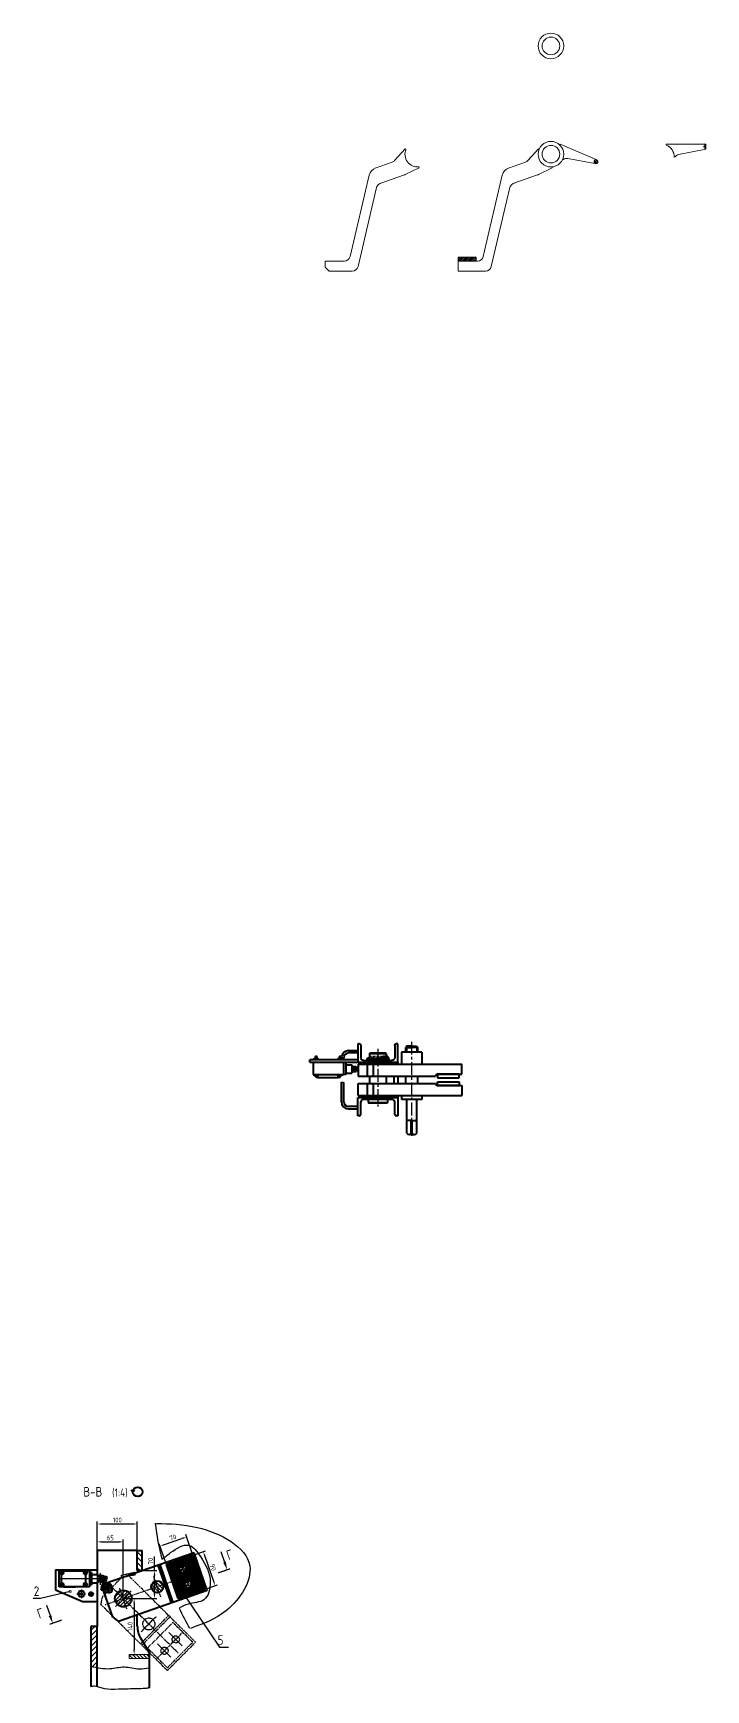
# Model space of a CAD drawing. Header units: millimetres. Extents: x 467 to 39028, y -12467 to 24298.
# Drawn here: x 29658 to 31341, y -8485 to -4344 of the extents above; entities that cross this region are included whole.
import ezdxf
from ezdxf.enums import TextEntityAlignment as Align

# ---------------------------------------------------------------- set-up
doc = ezdxf.new("R2010")
doc.units = ezdxf.units.MM
for name, pattern in [('AM_ISO08W050', [18, 12, -1.5, 3, -1.5]), ('AM_ISO08W050x2', [9, 6, -0.75, 1.5, -0.75]), ('CENTER', [50.8, 31.75, -6.35, 6.35, -6.35]), ('CENTER2', [1.125, 0.75, -0.125, 0.125, -0.125]), ('HIDDEN', [9.525, 6.35, -3.175]), ('PHANTOM', [2.5, 1.25, -0.25, 0.25, -0.25, 0.25, -0.25])]:
    doc.linetypes.add(name, pattern=pattern)
for name, color, linetype, lineweight in [('AM_7', 4, 'AM_ISO08W050', 25), ('Con', 6, 'Continuous', 18), ('Cont', 6, 'Continuous', 40)]:
    doc.layers.add(name, color=color, linetype=linetype, lineweight=lineweight)
for name, color, linetype in [('atr_sbr', 7, 'Continuous'), ('Bord', 1, 'Continuous'), ('Cen', 5, 'CENTER'), ('CEN2', 5, 'CENTER2'), ('Dim', 7, 'Continuous'), ('Hatch', 250, 'Continuous'), ('Hide', 250, 'HIDDEN'), ('PHAN', 5, 'PHANTOM'), ('Text', 3, 'Continuous'), ('Textb', 6, 'Continuous')]:
    doc.layers.add(name, color=color, linetype=linetype)
doc.styles.add('GOST2_304', font='cs_gost2304.shx', dxfattribs={"oblique": 15})
doc.styles.get("Standard").update_dxf_attribs({"font": 'ISOCP.SHX', "oblique": 15, "bigfont": 'bigfont.shx'})
doc.styles.add('Style1', font='romans.shx', dxfattribs={"width": 0.8})
doc.dimstyles.new('LIN_4', dxfattribs={"dimscale": 4, "dimtxt": 3, "dimasz": 3, "dimexe": 1.5, "dimexo": 0, "dimgap": 1, "dimtad": 1, "dimdec": 0, "dimzin": 13, "dimdsep": 46, "dimtxsty": 'Style1', "dimcen": 0, "dimclrt": 3, "dimadec": 0, "dimazin": 0, "dimtfac": 1, "dimtdec": 0, "dimtmove": 0, "dimatfit": 3, "dimfxl": 1, "dimtolj": 1, "dimtzin": 13, "dimarcsym": 0})
doc.dimstyles.new('Poz_15', dxfattribs={"dimscale": 15, "dimtxt": 6, "dimasz": 3, "dimexe": 1.25, "dimexo": 0, "dimgap": 1.5, "dimtad": 2, "dimtih": 1, "dimtoh": 1, "dimdec": 0, "dimtxsty": 'Style1', "dimblk": 'DOTSMALL', "dimcen": 2.5, "dimclrt": 6, "dimadec": 0, "dimazin": 0, "dimtfac": 1, "dimtdec": 0, "dimtmove": 0, "dimatfit": 3, "dimldrblk": 'DOTSMALL', "dimfxl": 1, "dimarcsym": 0})

# ---------------------------------------------------------------- blocks, each defined once
blk = doc.blocks.new('еншае')
at = {"layer": 'CEN2', "linetype": 'Continuous'}
for p, q in [((34921.6, 94.8), (34921.6, 65.4)), ((34815.2, 79), (34938.5, 79))]:
    blk.add_line(p, q, dxfattribs=at)
at = {"layer": 'Cont'}
for p, q in [((34817.7, 99.2), (34817.7, 58.7)), ((34829.2, 99.2), (34817.7, 99.2)), ((34827.9, 94.7), (34820.4, 94.5)), ((34820.4, 93.3), (34827.9, 93.5)), ((34824.2, 89.2), (34824.2, 68.8)), ((34829, 98.8), (34879.4, 98.8)), ((34829, 94), (34829, 98.8)), ((34829.2, 99.2), (34859.2, 99.2)), ((34893.7, 99.2), (34859.2, 99.2)), ((34879.4, 98.8), (34879.4, 94)), ((34887.9, 94.6), (34880.4, 94.6)), ((34880.4, 93.4), (34887.9, 93.4)), ((34884.2, 68.8), (34884.2, 89.2)), ((34893.7, 79), (34893.7, 99.2)), ((34898.7, 94.2), (34893.7, 94.2)), ((34898.7, 63.7), (34898.7, 94.2)), ((34898.7, 89.5), (34913.7, 89.5)), ((34913.7, 68.5), (34913.7, 89.5)), ((34913.7, 85.2), (34915.7, 85.2)), ((34924.8, 84.8), (34915.2, 84.8)), ((34924.8, 73.2), (34924.8, 84.8)), ((34817.7, 58.7), (34893.7, 58.7)), ((34827.9, 64.6), (34820.4, 64.6)), ((34820.4, 63.4), (34827.9, 63.4)), ((34829, 64), (34829, 59.2)), ((34829, 59.2), (34879.4, 59.2)), ((34879.4, 59.2), (34879.4, 64)), ((34887.9, 64.7), (34880.4, 64.5)), ((34880.4, 63.3), (34888, 63.5)), ((34893.7, 58.7), (34893.7, 79)), ((34898.7, 63.7), (34893.7, 63.7)), ((34898.7, 68.5), (34913.7, 68.5)), ((34913.7, 72.7), (34915.7, 72.7)), ((34915.2, 73.2), (34924.8, 73.2))]:
    blk.add_line(p, q, dxfattribs=at)
for centre, radius in [((34824.2, 94), 4.25), ((34884.2, 94), 4.25), ((34824.2, 64), 4.25), ((34884.2, 64), 4.25), ((34921.5, 78.9), 1.96)]:
    blk.add_circle(centre, radius, dxfattribs=at)
for centre, radius, start, end in [((34824.2, 94), 3.81, 171.9988, 190.1177), ((34824.2, 94), 4.79, 270, 0), ((34824.2, 94), 3.81, 351.9988, 10.1177), ((34884.2, 94), 4.79, 180, 270), ((34884.2, 94), 3.81, 171.4607, 189.5796), ((34884.2, 94), 3.81, 351.4607, 9.5796), ((34921.6, 79), 8.6, 222.5121, 137.4879), ((34824.2, 64), 3.81, 170.8375, 188.9564), ((34824.2, 64), 4.79, 0, 90), ((34824.2, 64), 3.81, 350.8375, 8.9564), ((34884.2, 64), 4.79, 90, 180), ((34884.2, 64), 3.81, 173.0689, 191.1878), ((34884.2, 64), 3.81, 353.0689, 11.1878)]:
    blk.add_arc(centre, radius, start, end, dxfattribs=at)
at = {"layer": 'PHAN'}
for p, q in [((34928.8, 84.8), (34919.2, 84.8)), ((34928.8, 73.2), (34928.8, 84.8)), ((34919.2, 73.2), (34928.8, 73.2))]:
    blk.add_line(p, q, dxfattribs=at)
blk.add_circle((34925.5, 78.9), 1.96, dxfattribs=at)
blk.add_arc((34925.6, 79), 8.6, 222.5121, 137.4879, dxfattribs=at)
blk = doc.blocks.new('*D244')
at = {"layer": 'Defpoints', "color": 0, "transparency": 16777216}
for p in [(29883.9, -8115.5), (29818.9, -8137.2), (29883.9, -8257.2)]:
    blk.add_point(p, dxfattribs=at)
at = {"layer": 'Dim', "color": 0, "lineweight": -2, "transparency": 16777216}
for p, q in [((29818.9, -8137.2), (29818.9, -8109.5)), ((29830.9, -8115.5), (29871.9, -8115.5)), ((29883.9, -8257.2), (29883.9, -8109.5))]:
    blk.add_line(p, q, dxfattribs=at)
at = {"layer": 'Dim', "color": 0, "transparency": 16777216}
for points in [[(29830.9, -8113.5), (29830.9, -8117.5), (29818.9, -8115.5)], [(29871.9, -8113.5), (29871.9, -8117.5), (29883.9, -8115.5)]]:
    blk.add_solid(points, dxfattribs=at)
at = {"layer": 'Dim', "color": 3, "transparency": 16777216, "insert": (29851.4, -8105.5), "char_height": 12, "attachment_point": 5, "style": 'Style1'}
blk.add_mtext('65', dxfattribs=at)
blk = doc.blocks.new('*D243')
at = {"layer": 'Defpoints', "color": 0, "transparency": 16777216}
for p in [(29930.9, -8187.2), (29962, -8187.2), (29883.9, -8257.2)]:
    blk.add_point(p, dxfattribs=at)
at = {"layer": 'Dim', "color": 0, "lineweight": -2, "transparency": 16777216}
for p, q in [((29962, -8187.2), (29962, -8151.7)), ((29930.9, -8187.2), (29968, -8187.2)), ((29962, -8245.2), (29962, -8199.2)), ((29883.9, -8257.2), (29968, -8257.2))]:
    blk.add_line(p, q, dxfattribs=at)
at = {"layer": 'Dim', "color": 0, "transparency": 16777216}
for points in [[(29960, -8199.2), (29964, -8199.2), (29962, -8187.2)], [(29960, -8245.2), (29964, -8245.2), (29962, -8257.2)]]:
    blk.add_solid(points, dxfattribs=at)
at = {"layer": 'Dim', "color": 3, "transparency": 16777216, "insert": (29952, -8163.4), "char_height": 12, "attachment_point": 5, "rotation": 90, "style": 'Style1'}
blk.add_mtext('70', dxfattribs=at)
blk = doc.blocks.new('*D245')
at = {"layer": 'Defpoints', "color": 0, "transparency": 16777216}
for p in [(29883.9, -8257.2), (29898.9, -8397.2), (29911, -8397.2)]:
    blk.add_point(p, dxfattribs=at)
at = {"layer": 'Dim', "color": 0, "lineweight": -2, "transparency": 16777216}
for p, q in [((29883.9, -8257.2), (29917, -8257.2)), ((29911, -8269.2), (29911, -8385.2)), ((29898.9, -8397.2), (29917, -8397.2))]:
    blk.add_line(p, q, dxfattribs=at)
at = {"layer": 'Dim', "color": 0, "transparency": 16777216}
for points in [[(29909, -8269.2), (29913, -8269.2), (29911, -8257.2)], [(29909, -8385.2), (29913, -8385.2), (29911, -8397.2)]]:
    blk.add_solid(points, dxfattribs=at)
at = {"layer": 'Dim', "color": 3, "transparency": 16777216, "insert": (29901, -8327.2), "char_height": 12, "attachment_point": 5, "rotation": 90, "style": 'Style1'}
blk.add_mtext('140', dxfattribs=at)
blk = doc.blocks.new('*D246')
at = {"layer": 'Defpoints', "color": 0, "transparency": 16777216}
for p in [(29918.9, -8070.7), (29818.9, -8137.2), (29918.9, -8137.2)]:
    blk.add_point(p, dxfattribs=at)
at = {"layer": 'Dim', "color": 0, "lineweight": -2, "transparency": 16777216}
for p, q in [((29818.9, -8137.2), (29818.9, -8064.7)), ((29830.9, -8070.7), (29906.9, -8070.7)), ((29918.9, -8137.2), (29918.9, -8064.7))]:
    blk.add_line(p, q, dxfattribs=at)
at = {"layer": 'Dim', "color": 0, "transparency": 16777216}
for points in [[(29830.9, -8068.7), (29830.9, -8072.7), (29818.9, -8070.7)], [(29906.9, -8068.7), (29906.9, -8072.7), (29918.9, -8070.7)]]:
    blk.add_solid(points, dxfattribs=at)
at = {"layer": 'Dim', "color": 3, "transparency": 16777216, "insert": (29868.9, -8060.7), "char_height": 12, "attachment_point": 5, "style": 'Style1'}
blk.add_mtext('100', dxfattribs=at)
blk = doc.blocks.new('razrez07')
at = {"layer": 'Text'}
blk.add_lwpolyline([(0, 12), (0, 5)], dxfattribs=at)
at = {"layer": 'Text', "const_width": 0.8}
blk.add_lwpolyline([(-2, 0), (6, 0)], dxfattribs=at)
at = {"layer": 'Text'}
blk.add_lwpolyline([(0, 0, 0, 1.76, 0), (0, 5, 1.76, 1.76, 0)], format="xyseb", dxfattribs=at)
at = {"layer": 'Textb', "style": 'GOST2_304', "oblique": 15}
blk.add_attdef('А', (-7.1, 5.4), '', height=6, dxfattribs=at)
blk = doc.blocks.new('*D247')
at = {"layer": 'Defpoints', "color": 0, "transparency": 16777216}
for p in [(30042, -8103), (30058, -8148.9), (29991.9, -8172)]:
    blk.add_point(p, dxfattribs=at)
at = {"layer": 'Dim', "color": 0, "lineweight": -2, "transparency": 16777216}
for p, q in [((29987.2, -8122), (30030.6, -8106.9)), ((30058, -8148.9), (30040, -8097.3)), ((29991.9, -8172), (29973.9, -8120.3))]:
    blk.add_line(p, q, dxfattribs=at)
at = {"layer": 'Dim', "color": 0, "transparency": 16777216}
for points in [[(30030, -8105), (30031.3, -8108.8), (30042, -8103)], [(29986.5, -8120.2), (29987.8, -8123.9), (29975.9, -8126)]]:
    blk.add_solid(points, dxfattribs=at)
at = {"layer": 'Dim', "color": 3, "transparency": 16777216, "insert": (30008.1, -8104.2), "char_height": 12, "attachment_point": 5, "rotation": 19.2077, "style": 'Style1'}
blk.add_mtext('70', dxfattribs=at)
blk = doc.blocks.new('*D248')
at = {"layer": 'Defpoints', "color": 0, "transparency": 16777216}
for p in [(30049.8, -8151.8), (30079.4, -8236.8), (30113.6, -8224.9)]:
    blk.add_point(p, dxfattribs=at)
at = {"layer": 'Dim', "color": 0, "lineweight": -2, "transparency": 16777216}
for p, q in [((30049.8, -8151.8), (30089.6, -8137.9)), ((30087.9, -8151.2), (30109.6, -8213.5)), ((30079.4, -8236.8), (30119.2, -8222.9))]:
    blk.add_line(p, q, dxfattribs=at)
at = {"layer": 'Dim', "color": 0, "transparency": 16777216}
for points in [[(30089.8, -8150.5), (30086, -8151.9), (30084, -8139.9)], [(30111.5, -8212.9), (30107.7, -8214.2), (30113.6, -8224.9)]]:
    blk.add_solid(points, dxfattribs=at)
at = {"layer": 'Dim', "color": 3, "transparency": 16777216, "insert": (30108.2, -8179.1), "char_height": 12, "attachment_point": 5, "rotation": 289.2077, "style": 'Style1'}
blk.add_mtext('90', dxfattribs=at)
blk = doc.blocks.new('_DotSmall')
at = {"color": 0, "linetype": 'ByBlock', "const_width": 0.5}
blk.add_lwpolyline([(-0.0625, 0, 1), (0.0625, 0, 1)], format="xyb", close=True, dxfattribs=at)
blk = doc.blocks.new('60160800000000100100001478')
at = {"color": 5, "linetype": 'CENTER', "ltscale": 0.372}
blk.add_line((-3.5, 0), (18, 0), dxfattribs=at)
at = {"ltscale": 0.372}
for p, q in [((0.5, 5.5), (0, 5.5)), ((0, 5.5), (0, 0.9)), ((0, 0.9), (0.5, 0.9)), ((0.5, 0.9), (0.5, 5.5)), ((0.5, 5.5), (3, 3)), ((1.5, 0.9), (0.5, 0.9)), ((1.5, -0.9), (1.5, 0.9)), ((3, 3), (3, -3)), ((3, 3), (14.7807, 3)), ((14.7807, 3), (15, 3)), ((15, 3), (16, 2)), ((15, 3), (15, -3)), ((16, 2), (16, -2)), ((0, -5.5), (0, -0.9)), ((0, -0.9), (1.5, -0.9)), ((0.5, -5.5), (0, -5.5)), ((0.5, -0.9), (0.5, -5.5)), ((3, -3), (0.5, -5.5)), ((3, -3), (14.7807, -3)), ((15, -3), (14.7807, -3)), ((16, -2), (15, -3))]:
    blk.add_line(p, q, dxfattribs=at)
at = {"color": 1, "ltscale": 0.372}
for p, q in [((3, 2.4585), (14.7807, 2.4585)), ((14.7807, 2.4585), (15.5415, 2.4585)), ((3, -2.4585), (14.7807, -2.4585)), ((14.7807, -2.4585), (15.5415, -2.4585))]:
    blk.add_line(p, q, dxfattribs=at)
at = {"layer": 'atr_sbr', "ltscale": 0.372, "flags": 9}
for tag in ['ГАЙКА', 'КОНТРГАЙКА', 'ШАЙБА ПОД ГАЙКУ', 'ШАЙБА ПОД ГОЛОВКУ', 'БОЛТ ИЛИ ВИНТ']:
    blk.add_attdef(tag, (0, 0), '', height=0.2, dxfattribs=at)
blk = doc.blocks.new('1')
at = {"layer": 'Cont'}
for q in [(0.1, 4), (2.4, 4)]:
    blk.add_line((1.3, 2.9), q, dxfattribs=at)
blk.add_circle((4.3, 2.9), 3, dxfattribs=at)
blk = doc.blocks.new('ZNAK04')
at = {"layer": 'Cont'}
blk.add_blockref('1', (30.3, 0.2), dxfattribs=at)
at = {"layer": 'Textb', "style": 'Style1', "width": 0.8}
for tag, height, p in [('А-А', 6, (13.9, 0.1)), ('SC', 5, (28.7, 0.1))]:
    blk.add_attdef(tag, text='', height=height, dxfattribs=at).set_placement(p, align=Align.RIGHT)
blk.add_attdef('45%%D(1)', (38.2, 0.1), '', height=5, dxfattribs=at)
blk = doc.blocks.new('CF43500')
for p, q in [((0, 0), (0, 100)), ((0, 100), (46, 100)), ((4.5, 14.6), (4.5, 85.4)), ((42, 92.4), (11.5, 92.4)), ((46, 100), (46, 96.4)), ((46, 0), (0, 0)), ((42, 7.6), (11.5, 7.6)), ((46, 3.6), (46, 0))]:
    blk.add_line(p, q)
for centre, radius, start, end in [((11.5, 85.4), 7, 90, 180), ((42, 96.4), 4, 270, 0), ((11.5, 14.6), 7, 180, 270), ((42, 3.6), 4, 0, 90)]:
    blk.add_arc(centre, radius, start, end)

msp = doc.modelspace()

# ---------------------------------------------------------------- hatches: boundary and pattern name
at = {"layer": 'Con'}
h = msp.add_hatch(dxfattribs=at)
h.set_pattern_fill('ANSI31', color=256)
h.set_pattern_definition([(45, (-2986.0782, 5381.514), (-2.24506403, 2.24506403), [])])
h.paths.add_polyline_path([(31061.146, -4665.667, 1), (31071.146, -4665.667, 1)])
h.paths.add_polyline_path([(30721.618, -4904.322), (30721.618, -4914.322), (30766.618, -4914.322), (30766.618, -4904.322)])
at = {"layer": 'Cont'}
h = msp.add_hatch(dxfattribs=at)
h.set_pattern_fill('ANSI31', color=256, angle=334)
h.set_pattern_definition([(19, (-5215.638, -7743.012), (-1.0336789, 3.00202148), [])])
h.paths.add_polyline_path([(30024.922, -8160.437), (29991.871, -8171.952), (30006.675, -8214.447), (30039.727, -8202.932), (30036.108, -8192.544, -0.51618091), (30024.147, -8184.045, -0.3191038), (30030.186, -8175.546)])
h.paths.add_polyline_path([(30057.974, -8148.922), (30027.031, -8159.702, 0.00615426), (30031.468, -8175.203, -0.47029958), (30042.147, -8184.045, -0.29540307), (30036.832, -8192.256, 0.0084233), (30044.092, -8213.095, -0.48905423), (30055.307, -8221.818, -0.27889919), (30050.486, -8229.79, 0.00615426), (30056.641, -8244.692), (30087.583, -8233.912)])
h.paths.add_polyline_path([(30027.031, -8159.702), (30024.922, -8160.437), (30030.186, -8175.546, -0.03691891), (30031.468, -8175.203, -0.00615426)])
h.paths.add_polyline_path([(30043.346, -8213.319), (30039.727, -8202.932), (30006.675, -8214.447), (30021.48, -8256.941), (30054.532, -8245.427), (30049.268, -8230.317, -0.51618091), (30037.307, -8221.818, -0.3191038)])
h.paths.add_polyline_path([(30050.486, -8229.79, -0.03691891), (30049.268, -8230.317), (30054.532, -8245.427), (30056.641, -8244.692, -0.00615426)])
h.paths.add_polyline_path([(30040.375, -8202.706), (30039.727, -8202.932), (30043.346, -8213.319, -0.02165906), (30044.092, -8213.095, -0.00421158)], flags=17)
h.paths.add_polyline_path([(30036.832, -8192.256, -0.02165906), (30036.108, -8192.544), (30039.727, -8202.932), (30040.375, -8202.706, -0.00421158)], flags=17)
at = {"layer": 'Hatch'}
h = msp.add_hatch(dxfattribs=at)
h.set_pattern_fill('ANSI31', color=256, scale=3, angle=90)
h.set_pattern_definition([(135, (-5225.638, -17542.486), (-6.735192, -6.735192), [])])
h.paths.add_polyline_path([(29930.912, -8137.216), (29918.912, -8137.216), (29918.912, -8187.216), (29930.912, -8187.216)])
h = msp.add_hatch(dxfattribs=at)
h.set_pattern_fill('ANSI31', color=256)
h.set_pattern_definition([(45, (328.313, -7743.012), (-2.24506403, 2.24506403), [])])
edge = h.paths.add_edge_path()
edge.add_spline(control_points=[(29839.613, -8218.009), (29839.116, -8217.816), (29838.291, -8217.495), (29836.31, -8216.921), (29834.781, -8217.12), (29833.606, -8217.273)], knot_values=[0, 0, 0, 0, 1.6022029, 2.65712637, 6.1426929, 6.1426929, 6.1426929, 6.1426929], degree=3, periodic=0)
edge.add_line((29833.606, -8217.273), (29832.445, -8221.771))
edge.add_line((29832.445, -8221.771), (29832.929, -8221.896))
edge.add_line((29832.929, -8221.896), (29834.724, -8224.941))
edge.add_line((29834.724, -8224.941), (29837.629, -8225.692))
edge.add_line((29837.629, -8225.692), (29839.613, -8218.009))
h.paths.add_polyline_path([(29836.128, -8231.501), (29833.223, -8230.751), (29830.178, -8232.546), (29829.694, -8232.421), (29828.912, -8235.446), (29828.912, -8235.848), (29834.624, -8237.324)])
h = msp.add_hatch(dxfattribs=at)
h.set_pattern_fill('ANSI31', color=256, angle=90)
h.set_pattern_definition([(135, (328.313, -7743.012), (-2.24506403, -2.24506403), [])])
edge = h.paths.add_edge_path()
edge.add_spline(control_points=[(29842.17, -8242.487), (29847.479, -8243.607), (29855.85, -8244.041), (29857.509, -8234.547), (29857.006, -8230.504)], knot_values=[5.23997313, 5.23997313, 5.23997313, 5.23997313, 18.89931451, 29.46956767, 29.46956767, 29.46956767, 29.46956767], degree=3, periodic=0)
edge.add_line((29857.006, -8230.504), (29855.526, -8229.034))
edge.add_line((29855.526, -8229.034), (29842.17, -8242.487))
edge = h.paths.add_edge_path()
edge.add_line((29836.128, -8231.501), (29834.624, -8237.324))
edge.add_line((29834.624, -8237.324), (29835.885, -8240.941))
edge.add_spline(control_points=[(29835.885, -8240.941), (29838.009, -8241.5), (29840.133, -8242.058), (29842.17, -8242.487)], knot_values=[0, 0, 0, 0, 5.23997313, 5.23997313, 5.23997313, 5.23997313], degree=3, periodic=0)
edge.add_line((29842.17, -8242.487), (29856.535, -8228.017))
edge.add_spline(control_points=[(29856.535, -8228.017), (29855.96, -8225.784), (29853.493, -8220.53), (29848.533, -8218.733), (29845.523, -8217.643)], knot_values=[31.66359074, 31.66359074, 31.66359074, 31.66359074, 37.68923427, 46.98657212, 46.98657212, 46.98657212, 46.98657212], degree=3, periodic=0)
edge.add_line((29845.523, -8217.643), (29839.133, -8219.869))
edge.add_line((29839.133, -8219.869), (29837.629, -8225.692))
edge.add_line((29837.629, -8225.692), (29846.13, -8227.888))
edge.add_line((29846.13, -8227.888), (29846.343, -8227.942))
edge.add_line((29846.343, -8227.942), (29847.061, -8229.161))
edge.add_line((29847.061, -8229.161), (29846.06, -8233.034))
edge.add_line((29846.06, -8233.034), (29844.842, -8233.752))
edge.add_line((29844.842, -8233.752), (29844.63, -8233.697))
edge.add_line((29844.63, -8233.697), (29836.128, -8231.501))
h = msp.add_hatch(dxfattribs=at)
h.set_pattern_fill('ANSI31', color=256, scale=2)
h.set_pattern_definition([(45, (-5215.638, -7743.012), (-4.4901281, 4.4901281), [])])
h.paths.add_polyline_path([(29883.912, -8257.216), (29864.081, -8264.125, -0.08400608), (29862.912, -8257.216, -0.11301778), (29865.004, -8248.078)])
h.paths.add_polyline_path([(29874.897, -8276.182, -0.20059372), (29864.081, -8264.125), (29883.912, -8257.216), (29883.912, -8257.528)])
h.paths.add_polyline_path([(29883.912, -8278.216, -0.11138058), (29874.897, -8276.182), (29883.912, -8257.528)])
h.paths.add_polyline_path([(29890.821, -8277.047, -0.08400608), (29883.912, -8278.216), (29883.912, -8257.528), (29883.975, -8257.397)])
h.paths.add_polyline_path([(29890.821, -8277.047), (29883.975, -8257.397), (29884.035, -8257.275), (29902.82, -8266.353, -0.19891237)])
h.paths.add_polyline_path([(29904.912, -8257.216, -0.11301778), (29902.82, -8266.353), (29884.035, -8257.275), (29884.094, -8257.152), (29903.743, -8250.307, -0.08400608)])
h.paths.add_polyline_path([(29903.743, -8250.307), (29884.094, -8257.152), (29893.172, -8238.367, -0.19723209)])
h.paths.add_polyline_path([(29884.094, -8257.152), (29883.912, -8257.216), (29883.912, -8236.216, -0.11465557), (29893.172, -8238.367)])
h.paths.add_polyline_path([(29883.912, -8257.216), (29877.003, -8237.385, -0.08400608), (29883.912, -8236.216)])
h.paths.add_polyline_path([(29883.912, -8257.216), (29865.004, -8248.078, -0.19891237), (29877.003, -8237.385)])
h = msp.add_hatch(dxfattribs=at)
h.set_pattern_fill('ANSI31', color=256, scale=2, angle=90)
h.set_pattern_definition([(135, (-5215.638, -7743.012), (-4.4901281, -4.4901281), [])])
h.paths.add_polyline_path([(29983.067, -8222.671), (29968.902, -8227.606), (29968.902, -8212.606, -0.3191038)])
h.paths.add_polyline_path([(29968.902, -8227.606), (29963.967, -8213.441, -0.08400608), (29968.902, -8212.606)])
h.paths.add_polyline_path([(29968.902, -8227.606), (29954.737, -8232.541, -0.08400608), (29953.902, -8227.606, -0.3191038), (29963.967, -8213.441)])
h.paths.add_polyline_path([(29968.902, -8242.606, -0.3191038), (29954.737, -8232.541), (29968.902, -8227.606)])
h.paths.add_polyline_path([(29973.837, -8241.771, -0.08400608), (29968.902, -8242.606), (29968.902, -8227.606)])
h.paths.add_polyline_path([(29973.837, -8241.771), (29968.902, -8227.606), (29983.067, -8222.671, -0.08400608), (29983.902, -8227.606, -0.3191038)])
h = msp.add_hatch(dxfattribs=at)
h.set_pattern_fill('ANSI31', color=256, scale=3)
h.set_pattern_definition([(45, (-5225.638, -17542.486), (-6.735192, 6.735192), [])])
edge = h.paths.add_edge_path()
edge.add_line((29818.912, -8327.216), (29802.912, -8327.216))
edge.add_line((29802.912, -8327.216), (29802.912, -8426.382))
edge.add_spline(control_points=[(29802.912, -8426.382), (29805.769, -8427.008), (29808.626, -8427.635), (29811.483, -8428.234)], knot_values=[0, 0, 0, 0, 8.63925701, 8.63925701, 8.63925701, 8.63925701], degree=3, periodic=0)
edge.add_spline(control_points=[(29811.483, -8428.234), (29813.959, -8428.754), (29816.436, -8429.253), (29818.912, -8429.715)], knot_values=[8.63925701, 8.63925701, 8.63925701, 8.63925701, 16.12702817, 16.12702817, 16.12702817, 16.12702817], degree=3, periodic=0)
edge.add_line((29818.912, -8429.715), (29818.912, -8327.216))
h = msp.add_hatch(dxfattribs=at)
h.set_pattern_fill('ANSI31', color=256, scale=2, angle=90, style=0)
h.set_pattern_definition([(135, (-5225.638, -17537.4856), (-4.4901281, -4.4901281), [])])
h.paths.add_polyline_path([(29948.912, -8397.216), (29898.912, -8397.216), (29898.912, -8407.216), (29948.912, -8407.216)])

# ---------------------------------------------------------------- linework, layer by layer
at = {"layer": 'AM_7', "linetype": 'AM_ISO08W050x2'}
for p, q in [((31335.575, -4627.63), (31341.209, -4627.66)), ((31341.174, -4634.16), (31341.244, -4621.16))]:
    msp.add_line(p, q, dxfattribs=at)
at = {"layer": 'Bord', "ltscale": 0.496}
for p, q in [((30363.932, -6906.467), (30363.932, -6902.434)), ((30368.066, -6906.467), (30368.066, -6902.434)), ((30423.932, -6906.467), (30423.932, -6902.434)), ((30428.066, -6906.467), (30428.066, -6902.434))]:
    msp.add_line(p, q, dxfattribs=at)
at = {"layer": 'Bord'}
for p, q in [((30593.389, -6876.27), (30593.389, -6891.367)), ((30617.389, -6876.27), (30617.389, -6891.367))]:
    msp.add_line(p, q, dxfattribs=at)
for centre, radius, start, end in [((30658.912, -7987.216), 700.002, 186.710329, 194.19705), ((29778.912, -8245.414), 3, 204.711573, 105.81179), ((30658.912, -7987.216), 700.002, 204.836801, 209.418788)]:
    msp.add_arc(centre, radius, start, end, dxfattribs=at)
for points, knots in [([(30429.736, -6901.899), (30430.36, -6902.987), (30431.458, -6904.904), (30434.132, -6905.13), (30435.111, -6905.949), (30435.399, -6906.19)], [0, 0, 0, 0, 3.51996481, 6.19947319, 7.3154652, 7.3154652, 7.3154652, 7.3154652]), ([(30429.399, -6966.482), (30430.417, -6966.062), (30432.076, -6965.376), (30433.836, -6966.852), (30434.932, -6967.009), (30435.399, -6967.077)], [0, 0, 0, 0, 2.99865564, 4.88929757, 6.29436975, 6.29436975, 6.29436975, 6.29436975]), ([(29966.916, -8069.545), (29999.889, -8070.185), (30084.853, -8071.832), (30243.754, -8153.371), (30153.287, -8295.175), (30083.398, -8320.393), (30052.384, -8331.584)], [0, 0, 0, 0, 102.84487334, 265.00617382, 390.66290236, 490.91188026, 490.91188026, 490.91188026, 490.91188026]), ([(29980.29, -8158.896), (29987.269, -8153.506), (30006.822, -8138.404), (30048.291, -8111.1), (30084.595, -8162.117), (30108.218, -8205.025), (30093.372, -8268.227), (30049.959, -8266.517), (30030.881, -8277.196), (30023.655, -8281.241)], [0, 0, 0, 0, 27.45498922, 76.91467644, 117.07931147, 186.05462375, 232.3218147, 273.15782779, 298.05921502, 298.05921502, 298.05921502, 298.05921502]), ([(29833.606, -8217.273), (29834.781, -8217.12), (29836.31, -8216.921), (29838.291, -8217.495), (29839.116, -8217.816), (29839.613, -8218.009)], [0, 0, 0, 0, 3.48556653, 4.54049001, 6.1426929, 6.1426929, 6.1426929, 6.1426929]), ([(29835.885, -8240.941), (29843.545, -8242.955), (29858.823, -8246.97), (29857.625, -8222.027), (29848.533, -8218.733), (29845.523, -8217.643)], [0, 0, 0, 0, 18.89931451, 37.68923427, 46.98657212, 46.98657212, 46.98657212, 46.98657212]), ([(29802.912, -8426.382), (29818.746, -8429.853), (29846.594, -8435.959), (29887.011, -8424.283), (29919.757, -8435.345), (29940.581, -8431.566), (29948.912, -8430.055)], [0, 0, 0, 0, 47.88042576, 84.21196323, 121.9084675, 147.04742744, 147.04742744, 147.04742744, 147.04742744]), ([(29802.912, -8477.216), (29805.997, -8476.144), (29811.397, -8474.266), (29839.221, -8485.584), (29882.96, -8481.798), (29926.188, -8482.232), (29945.946, -8480.447), (29948.912, -8480.179)], [0, 0, 0, 0, 9.39948329, 16.45818341, 87.23281976, 137.78641698, 146.71830224, 146.71830224, 146.71830224, 146.71830224])]:
    msp.add_open_spline(points, degree=3, knots=knots, dxfattribs=at)
at = {"layer": 'Cen'}
for p, q in [((30605.389, -7100.066), (30605.389, -6861.843)), ((30549.318, -6904.536), (30496.925, -6904.536)), ((30520.399, -6882.559), (30520.399, -7026.72))]:
    msp.add_line(p, q, dxfattribs=at)
at = {"layer": 'Cen', "ltscale": 0.3}
for p, q in [((30066.871, -8193.475), (29838.063, -8273.189)), ((29944.464, -8380.741), (30007.873, -8316.871))]:
    msp.add_line(p, q, dxfattribs=at)
at = {"layer": 'Cen', "ltscale": 0.2}
for p, q in [((30054.699, -8176.537), (30009.743, -8192.199)), ((30055.175, -8247.272), (30024.373, -8158.861)), ((30022.837, -8229.995), (30067.795, -8214.332)), ((29967.926, -8406.786), (30033.887, -8340.345))]:
    msp.add_line(p, q, dxfattribs=at)
at = {"layer": 'Cen', "ltscale": 0.5}
for p, q in [((29778.912, -8234.614), (29778.912, -8256.464)), ((29767.327, -8245.414), (29789.777, -8245.414))]:
    msp.add_line(p, q, dxfattribs=at)
at = {"layer": 'Cen', "ltscale": 4}
for p, q in [((30031.294, -8375.35), (29997.509, -8341.81)), ((30003.112, -8403.737), (29969.328, -8370.196))]:
    msp.add_line(p, q, dxfattribs=at)
at = {"layer": 'CEN2'}
for p, q in [((30454.076, -6933.367), (30471.759, -6933.367)), ((30463.399, -6925.3), (30463.399, -6941.827)), ((29892.891, -8282.987), (29874.934, -8231.444)), ((29977.772, -8253.065), (29959.814, -8201.521))]:
    msp.add_line(p, q, dxfattribs=at)
at = {"layer": 'CEN2', "ltscale": 4}
for p, q in [((30021.406, -8393.716), (29849.457, -8223.009)), ((29864.685, -8276.583), (29903.14, -8237.848)), ((29928.788, -8339.756), (29967.243, -8301.021))]:
    msp.add_line(p, q, dxfattribs=at)
at = {"layer": 'Con'}
for p, q in [((30589.254, -4633.49), (30562.643, -4662.748)), ((30589.254, -4633.49), (30590.762, -4634.861)), ((30922.352, -4633.49), (30895.741, -4662.748)), ((30922.352, -4633.49), (30923.86, -4634.861)), ((30976.545, -4621.66), (30975.748, -4623.514)), ((31068.143, -4661.083), (30976.545, -4621.66)), ((31241.566, -4621.66), (31241.546, -4623.678)), ((31341.241, -4621.66), (31241.566, -4621.66)), ((31341.176, -4633.66), (31273.016, -4647.482)), ((31341.182, -4632.66), (31341.176, -4633.66)), ((31341.236, -4622.66), (31341.241, -4621.66)), ((30513.994, -4681.622), (30556.481, -4666.82)), ((30623.972, -4680.36), (30623.062, -4678.527)), ((30847.092, -4681.622), (30889.579, -4666.82)), ((30957.07, -4680.36), (30956.16, -4678.527)), ((30985.063, -4659.615), (30983.024, -4659.248)), ((31063.36, -4669.819), (30995.587, -4657.623)), ((31264.077, -4653.383), (31262.054, -4653.832)), ((30498.698, -4699.246), (30451.224, -4902.73)), ((30527.83, -4719.16), (30587.289, -4698.445)), ((30623.972, -4680.36), (30589.025, -4697.715)), ((30831.796, -4699.246), (30784.322, -4902.73)), ((30860.928, -4719.16), (30920.387, -4698.445)), ((30957.07, -4680.36), (30922.123, -4697.715)), ((30516.525, -4732.87), (30471.063, -4927.73)), ((30849.623, -4732.87), (30804.161, -4927.73)), ((30436.616, -4914.322), (30388.52, -4914.322)), ((30388.52, -4914.322), (30388.52, -4929.322)), ((30721.618, -4914.322), (30721.618, -4904.322)), ((30721.618, -4904.322), (30766.618, -4904.322)), ((30769.714, -4914.322), (30721.618, -4914.322)), ((30721.618, -4914.322), (30721.618, -4939.322)), ((30766.618, -4904.322), (30766.618, -4914.322)), ((30398.52, -4939.322), (30388.52, -4929.322)), ((30398.52, -4939.322), (30456.455, -4939.322)), ((30721.618, -4939.322), (30789.553, -4939.322))]:
    msp.add_line(p, q, dxfattribs=at)
for centre, radius in [((30953.618, -4376.013), 32), ((30953.618, -4376.013), 22), ((30953.618, -4646.628), 32), ((30953.618, -4646.628), 22), ((31066.146, -4665.667), 5)]:
    msp.add_circle(centre, radius, dxfattribs=at)
for centre, radius, start, end in [((30620.52, -4646.628), 32, 158.425388, 274.556636), ((31230.056, -4653.544), 32, 359.484289, 68.957766), ((31341.209, -4627.66), 5, 89.689757, 269.689757), ((30551.546, -4652.655), 15, 289.207677, 317.712322), ((30884.644, -4652.655), 15, 289.207677, 317.712322), ((30992.931, -4672.386), 15, 79.798463, 121.636476), ((31276.266, -4662.126), 15, 102.510215, 144.348228), ((30523.044, -4704.926), 25, 107.1922, 166.867519), ((30536.001, -4737.414), 20, 104.298538, 166.867519), ((30582.354, -4684.28), 15, 289.207677, 296.409188), ((30856.142, -4704.926), 25, 107.1922, 166.867519), ((30869.1, -4737.414), 20, 104.298538, 166.867519), ((30915.452, -4684.28), 15, 289.207677, 296.409188), ((30436.616, -4899.322), 15, 270, 346.867519), ((30456.455, -4924.322), 15, 270, 346.867519), ((30769.714, -4899.322), 15, 270, 346.867519), ((30789.553, -4924.322), 15, 270, 346.867519)]:
    msp.add_arc(centre, radius, start, end, dxfattribs=at)
at = {"layer": 'Cont'}
for p, q in [((30470.399, -6910.367), (30350.399, -6910.367)), ((30350.399, -6916.367), (30350.399, -6910.367)), ((30435.399, -6905.367), (30435.399, -6906.19)), ((30447.399, -6887.367), (30470.399, -6887.367)), ((30470.399, -6893.367), (30447.399, -6893.367)), ((30547.899, -6906.786), (30492.899, -6906.786)), ((30492.899, -6906.786), (30492.899, -6911.786)), ((30547.899, -6911.867), (30492.899, -6911.867)), ((30499.399, -6902.286), (30498.571, -6902.286)), ((30499.399, -6894.786), (30501.399, -6892.786)), ((30499.399, -6894.786), (30541.399, -6894.786)), ((30499.399, -6894.786), (30499.399, -6906.786)), ((30501.399, -6892.786), (30539.399, -6892.786)), ((30533.524, -6906.786), (30533.524, -6902.286)), ((30545.763, -6902.286), (30533.524, -6902.286)), ((30541.399, -6894.786), (30539.399, -6892.786)), ((30541.399, -6894.786), (30541.399, -6902.286)), ((30547.899, -6906.786), (30547.899, -6911.786)), ((30579.995, -6891.367), (30579.995, -6921.367)), ((30630.783, -6891.367), (30579.995, -6891.367)), ((30593.389, -6876.27), (30590.389, -6879.27)), ((30590.389, -6879.27), (30605.389, -6879.27)), ((30590.389, -6891.367), (30590.389, -6879.27)), ((30605.389, -6876.27), (30593.389, -6876.27)), ((30605.389, -6876.27), (30617.389, -6876.27)), ((30620.389, -6879.27), (30605.389, -6879.27)), ((30617.389, -6876.27), (30620.389, -6879.27)), ((30620.389, -6891.367), (30620.389, -6879.27)), ((30630.783, -6891.367), (30630.783, -6921.367)), ((30350.399, -6916.367), (30470.399, -6916.367)), ((30359.499, -6946.867), (30359.499, -6916.367)), ((30359.499, -6946.867), (30435.499, -6946.867)), ((30365.999, -6954.367), (30365.999, -6948.467)), ((30370.788, -6954.367), (30365.999, -6954.367)), ((30370.788, -6954.367), (30370.788, -6946.867)), ((30370.788, -6954.367), (30421.209, -6954.367)), ((30421.209, -6954.367), (30421.209, -6946.867)), ((30425.999, -6954.367), (30421.209, -6954.367)), ((30425.999, -6954.367), (30425.999, -6948.467)), ((30435.499, -6946.867), (30435.499, -6916.367)), ((30440.499, -6946.867), (30435.499, -6946.867)), ((30440.499, -6916.367), (30440.499, -6946.867)), ((30440.499, -6922.867), (30455.499, -6922.867)), ((30440.499, -6943.867), (30455.499, -6943.867)), ((30455.499, -6922.867), (30455.499, -6943.867)), ((30455.499, -6927.117), (30466.65, -6927.117)), ((30466.65, -6931.067), (30455.499, -6931.067)), ((30455.499, -6931.59), (30471.111, -6931.59)), ((30455.499, -6935.145), (30471.111, -6935.145)), ((30466.65, -6935.667), (30455.499, -6935.667)), ((30455.499, -6939.617), (30466.65, -6939.617)), ((30461.709, -6931.067), (30461.709, -6931.59)), ((30461.709, -6935.667), (30461.709, -6935.145)), ((30465.088, -6931.067), (30465.088, -6931.59)), ((30465.088, -6935.667), (30465.088, -6935.145)), ((30466.65, -6927.117), (30466.65, -6931.067)), ((30466.65, -6935.667), (30466.65, -6939.617)), ((30471.111, -6921.367), (30730.437, -6921.367)), ((30471.111, -6921.367), (30471.111, -6951.367)), ((30471.111, -6951.367), (30664.82, -6951.367)), ((30494.14, -6921.367), (30494.14, -6951.367)), ((30499.399, -6916.367), (30499.399, -6921.367)), ((30499.399, -6951.367), (30499.399, -6969.367)), ((30508.519, -6921.367), (30508.519, -6951.367)), ((30541.399, -6916.367), (30541.399, -6921.367)), ((30541.399, -6951.367), (30541.399, -6969.367)), ((30560.399, -6916.367), (30560.399, -6921.367)), ((30560.399, -6951.367), (30560.399, -6969.367)), ((30570.399, -6916.367), (30570.399, -6921.367)), ((30570.399, -6951.367), (30570.399, -6969.367)), ((30590.389, -6969.367), (30590.389, -6951.367)), ((30620.389, -6969.367), (30620.389, -6951.367)), ((30669.82, -6946.367), (30730.437, -6946.367)), ((30669.82, -6946.367), (30669.82, -6955.367)), ((30723.985, -6946.367), (30669.82, -6946.367)), ((30669.82, -6955.367), (30723.985, -6955.367)), ((30723.985, -6955.367), (30723.985, -6946.367)), ((30730.437, -6946.367), (30730.437, -6921.367)), ((30429.399, -7015.367), (30429.399, -6966.482)), ((30435.399, -7015.367), (30435.399, -6967.077)), ((30471.111, -6969.367), (30664.82, -6969.367)), ((30471.111, -6999.367), (30471.111, -6969.367)), ((30494.14, -6969.367), (30494.14, -6999.367)), ((30508.519, -6969.367), (30508.519, -6999.367)), ((30669.82, -6974.367), (30669.82, -6965.367)), ((30669.82, -6965.367), (30723.985, -6965.367)), ((30669.82, -6974.367), (30730.437, -6974.367)), ((30723.985, -6974.367), (30669.82, -6974.367)), ((30723.985, -6965.367), (30723.985, -6974.367)), ((30730.437, -6974.367), (30730.437, -6999.367)), ((30470.399, -7027.367), (30447.399, -7027.367)), ((30447.399, -7033.367), (30470.399, -7033.367)), ((30471.111, -6999.367), (30730.437, -6999.367)), ((30544.399, -7008.867), (30496.399, -7008.867)), ((30496.399, -7008.867), (30496.399, -7016.867)), ((30496.399, -7016.867), (30544.399, -7016.867)), ((30496.399, -7016.867), (30498.399, -7018.867)), ((30542.399, -7018.867), (30498.399, -7018.867)), ((30499.399, -6999.367), (30499.399, -7004.367)), ((30541.399, -6999.367), (30541.399, -7004.367)), ((30544.399, -7016.867), (30542.399, -7018.867)), ((30544.399, -7008.867), (30544.399, -7016.867)), ((30560.399, -6999.367), (30560.399, -7004.367)), ((30570.399, -6999.367), (30570.399, -7004.367)), ((30580.389, -6999.367), (30630.389, -6999.367)), ((30580.389, -7009.367), (30580.389, -6999.367)), ((30619.889, -7009.367), (30580.389, -7009.367)), ((30592.889, -7039.574), (30592.889, -7011.367)), ((30592.889, -7094.038), (30592.889, -7039.574)), ((30617.889, -7039.661), (30617.889, -7011.367)), ((30617.889, -7094.038), (30617.889, -7039.661)), ((30630.389, -7009.367), (30619.889, -7009.367)), ((30630.389, -6999.367), (30630.389, -7009.367)), ((30604.389, -7061.815), (30592.889, -7061.815)), ((30604.389, -7094.038), (30604.389, -7061.815)), ((30606.389, -7061.815), (30617.889, -7061.815)), ((30606.389, -7094.038), (30606.389, -7061.815)), ((30605.389, -7096.815), (30598.639, -7096.815)), ((30605.389, -7096.815), (30612.139, -7096.815)), ((29918.912, -8137.216), (29818.912, -8137.216)), ((29818.912, -8137.216), (29818.912, -8182.216)), ((30061.051, -8142.555), (29839.133, -8219.869)), ((29918.912, -8137.216), (29930.912, -8137.216)), ((29918.912, -8182.216), (29918.912, -8137.216)), ((29930.912, -8187.216), (29930.912, -8137.216)), ((30057.974, -8148.922), (29991.871, -8171.952)), ((30087.583, -8233.912), (30057.974, -8148.922)), ((30093.95, -8236.989), (30061.051, -8142.555)), ((29713.912, -8185.216), (29713.912, -8235.216)), ((29713.912, -8185.216), (29818.912, -8185.216)), ((29818.912, -8182.216), (29818.912, -8198.851)), ((29918.912, -8187.216), (29918.912, -8182.216)), ((29918.912, -8187.216), (29930.912, -8187.216)), ((30004.238, -8268.243), (29971.339, -8173.81)), ((30008.96, -8266.598), (29976.061, -8172.165)), ((30021.48, -8256.941), (29991.871, -8171.952)), ((29713.912, -8235.216), (29783.912, -8265.414)), ((29818.912, -8215.58), (29818.912, -8327.216)), ((29828.815, -8235.823), (29830.844, -8227.967)), ((29834.624, -8237.324), (29828.815, -8235.823)), ((29831.294, -8226.224), (29837.568, -8201.935)), ((29833.912, -8216.088), (29833.912, -8212.212)), ((29834.624, -8237.324), (29836.128, -8231.501)), ((29857.654, -8303.427), (29834.624, -8237.324)), ((29843.377, -8203.436), (29837.568, -8201.935)), ((29837.629, -8225.692), (29843.377, -8203.436)), ((30093.95, -8236.989), (29872.032, -8314.302)), ((30021.48, -8256.941), (30087.583, -8233.912)), ((29818.912, -8265.414), (29783.912, -8265.414)), ((29806.505, -8245.267), (29799.805, -8245.267)), ((29805.755, -8246.967), (29800.305, -8246.967)), ((29804.905, -8248.417), (29801.14, -8248.417)), ((29803.155, -8245.267), (29803.155, -8242.117)), ((29857.654, -8303.427), (29872.032, -8314.302)), ((29918.912, -8325.597), (29918.912, -8297.97)), ((29802.912, -8327.216), (29802.912, -8477.216)), ((29818.912, -8327.216), (29802.912, -8327.216)), ((29818.912, -8477.216), (29818.912, -8327.216)), ((29948.912, -8392.216), (29927.463, -8356.466)), ((29948.912, -8392.216), (29948.912, -8480.179))]:
    msp.add_line(p, q, dxfattribs=at)
at = {"layer": 'Cont', "ltscale": 0.496}
for p, q in [((30361.699, -6906.871), (30362.399, -6906.467)), ((30361.699, -6908.763), (30361.699, -6906.871)), ((30362.399, -6909.167), (30361.699, -6908.763)), ((30362.249, -6909.167), (30369.749, -6909.167)), ((30362.249, -6910.367), (30362.249, -6909.167)), ((30369.749, -6910.367), (30362.249, -6910.367)), ((30362.399, -6906.467), (30369.599, -6906.467)), ((30362.399, -6909.167), (30369.599, -6909.167)), ((30363.849, -6906.871), (30363.149, -6906.467)), ((30363.149, -6909.167), (30363.849, -6908.763)), ((30364.499, -6901.867), (30363.499, -6902.867)), ((30363.499, -6902.867), (30363.499, -6906.467)), ((30368.499, -6902.867), (30363.499, -6902.867)), ((30363.849, -6908.763), (30363.849, -6906.871)), ((30367.499, -6901.867), (30364.499, -6901.867)), ((30365.562, -6910.367), (30365.999, -6909.167)), ((30365.999, -6910.367), (30366.436, -6909.167)), ((30368.499, -6902.867), (30367.499, -6901.867)), ((30368.149, -6906.871), (30368.849, -6906.467)), ((30368.149, -6908.763), (30368.149, -6906.871)), ((30368.849, -6909.167), (30368.149, -6908.763)), ((30368.499, -6906.467), (30368.499, -6902.867)), ((30369.599, -6906.467), (30370.299, -6906.871)), ((30370.299, -6908.763), (30369.599, -6909.167)), ((30369.749, -6909.167), (30369.749, -6910.367)), ((30370.299, -6906.871), (30370.299, -6908.763)), ((30421.699, -6906.871), (30422.399, -6906.467)), ((30421.699, -6908.763), (30421.699, -6906.871)), ((30422.399, -6909.167), (30421.699, -6908.763)), ((30422.249, -6909.167), (30429.749, -6909.167)), ((30422.249, -6910.367), (30422.249, -6909.167)), ((30429.749, -6910.367), (30422.249, -6910.367)), ((30422.399, -6906.467), (30429.599, -6906.467)), ((30422.399, -6909.167), (30429.599, -6909.167)), ((30423.849, -6906.871), (30423.149, -6906.467)), ((30423.149, -6909.167), (30423.849, -6908.763)), ((30424.499, -6901.867), (30423.499, -6902.867)), ((30423.499, -6902.867), (30423.499, -6906.467)), ((30428.499, -6902.867), (30423.499, -6902.867)), ((30423.849, -6908.763), (30423.849, -6906.871)), ((30427.499, -6901.867), (30424.499, -6901.867)), ((30425.562, -6910.367), (30425.999, -6909.167)), ((30425.999, -6910.367), (30426.436, -6909.167)), ((30428.499, -6902.867), (30427.499, -6901.867)), ((30428.149, -6906.871), (30428.849, -6906.467)), ((30428.149, -6908.763), (30428.149, -6906.871)), ((30428.849, -6909.167), (30428.149, -6908.763)), ((30428.499, -6906.467), (30428.499, -6902.867)), ((30429.599, -6906.467), (30430.299, -6906.871)), ((30430.299, -6908.763), (30429.599, -6909.167)), ((30429.749, -6909.167), (30429.749, -6910.367)), ((30430.299, -6906.871), (30430.299, -6908.763)), ((30361.749, -6950.167), (30361.749, -6946.867)), ((30361.749, -6946.867), (30370.249, -6946.867)), ((30365.299, -6950.167), (30361.749, -6950.167)), ((30366.699, -6948.467), (30365.299, -6948.467)), ((30365.299, -6948.467), (30365.299, -6950.167)), ((30366.699, -6950.167), (30366.699, -6948.467)), ((30370.249, -6950.167), (30366.699, -6950.167)), ((30370.249, -6946.867), (30370.249, -6950.167)), ((30421.749, -6950.167), (30421.749, -6946.867)), ((30421.749, -6946.867), (30430.249, -6946.867)), ((30425.299, -6950.167), (30421.749, -6950.167)), ((30426.699, -6948.467), (30425.299, -6948.467)), ((30425.299, -6948.467), (30425.299, -6950.167)), ((30426.699, -6950.167), (30426.699, -6948.467)), ((30430.249, -6950.167), (30426.699, -6950.167)), ((30430.249, -6946.867), (30430.249, -6950.167))]:
    msp.add_line(p, q, dxfattribs=at)
at = {"layer": 'Cont', "lineweight": 18}
for p, q in [((29898.912, -8397.216), (29898.912, -8407.216)), ((29898.912, -8397.216), (29948.912, -8397.216)), ((29898.912, -8407.216), (29948.912, -8407.216))]:
    msp.add_line(p, q, dxfattribs=at)
at = {"layer": 'Cont'}
for centre, radius in [((30033.147, -8184.045), 9), ((29778.912, -8245.414), 8), ((29803.18, -8246.017), 5), ((29883.912, -8257.216), 21), ((29968.902, -8227.606), 15), ((30046.307, -8221.818), 9), ((29778.912, -8245.414), 2)]:
    msp.add_circle(centre, radius, dxfattribs=at)
at = {"layer": 'Cont', "ltscale": 0.496}
for centre, start, end in [((30365.999, -6912.388), 68.708166, 111.291834), ((30365.999, -6903.246), 248.708166, 291.291834), ((30425.999, -6912.388), 68.708166, 111.291834), ((30425.999, -6903.246), 248.708166, 291.291834)]:
    msp.add_arc(centre, 5.921, start, end, dxfattribs=at)
at = {"layer": 'Cont'}
for centre, radius, start, end in [((30447.399, -6905.367), 18, 90, 168.890433), ((30447.399, -6905.367), 12, 90, 180), ((30541.775, -6904.25), 4.445, 325.221848, 26.228497), ((30669.82, -6951.367), 5, 90, 180), ((30669.82, -6969.367), 5, 180, 270), ((30447.399, -7015.367), 18, 180, 270), ((30447.399, -7015.367), 12, 180, 270), ((30590.889, -7011.367), 2, 0, 90), ((30619.889, -7011.367), 2, 90, 180), ((30598.639, -7089.473), 7.342, 218.449508, 321.550492), ((30605.348, -7093.611), 1.05, 203.985327, 272.198705), ((30605.429, -7093.611), 1.05, 267.801295, 336.014673), ((30612.139, -7089.473), 7.342, 218.449508, 321.550492), ((29978.912, -8325.597), 60, 180, 210.963757)]:
    msp.add_arc(centre, radius, start, end, dxfattribs=at)
at = {"layer": 'Hide'}
msp.add_line((30533.524, -6902.286), (30499.399, -6902.286), dxfattribs=at)
for centre in [(30033.147, -8184.045), (30046.307, -8221.818)]:
    msp.add_circle(centre, 5, dxfattribs=at)
at = {"layer": 'PHAN', "ltscale": 3}
for p, q in [((29878.986, -8198.317), (29913.282, -8191.328)), ((29880.185, -8204.196), (29878.986, -8198.317)), ((29880.185, -8204.196), (29914.48, -8197.207)), ((29914.48, -8197.207), (29913.282, -8191.328)), ((29830.867, -8253.872), (29880.185, -8204.196)), ((30064.621, -8366.163), (29897.849, -8200.596)), ((29830.867, -8253.872), (29827.395, -8271.563)), ((29994.167, -8437.129), (29827.395, -8271.563)), ((29926.748, -8370.198), (29997.202, -8299.232)), ((29930.297, -8373.721), (30000.751, -8302.754)), ((30057.55, -8366.189), (30007.873, -8316.871)), ((29944.464, -8380.741), (29994.141, -8430.058)), ((29994.141, -8430.058), (30057.55, -8366.189)), ((29994.167, -8437.129), (30064.621, -8366.163))]:
    msp.add_line(p, q, dxfattribs=at)
msp.add_circle((29947.782, -8320.624), 15, dxfattribs=at)
at = {"layer": 'PHAN'}
for centre in [(30015.098, -8359.271), (29986.916, -8387.658)]:
    msp.add_circle(centre, 9, dxfattribs=at)

# ---------------------------------------------------------------- block references
ref = msp.add_blockref('ZNAK04', (29781.551, -8002.684), dxfattribs=dict(xscale=4, yscale=4, zscale=4))
ref.add_attrib('А-А', 'В-В', dxfattribs={"layer": 'Textb', "height": 24, "style": 'Style1', "width": 0.8}).set_placement((29831.054, -8002.285), align=Align.RIGHT)
ref.add_attrib('SC', '(1:4)', dxfattribs={"layer": 'Textb', "height": 20, "style": 'Style1', "width": 0.8}).set_placement((29894.677, -8002.285), align=Align.RIGHT)
ref = msp.add_blockref('razrez07', (30143.686, -8185.235), dxfattribs=dict(xscale=-4, yscale=4, zscale=4, rotation=19.207677415210497))
ref.add_attrib('А', 'Г', (30146.941, -8161.228), dxfattribs={"layer": 'Textb', "height": 24, "rotation": 19.207677, "style": 'Style1', "width": 0.8})
ref = msp.add_blockref('razrez07', (29707.191, -8318.783), dxfattribs=dict(xscale=4, yscale=4, zscale=4, rotation=19.207677415215976))
ref.add_attrib('А', 'Г', (29673.32, -8307.71), dxfattribs={"layer": 'Textb', "height": 24, "rotation": 19.207677, "style": 'Style1', "width": 0.8})
at = {"layer": 'CEN2', "ltscale": 4, "xscale": -1, "rotation": 180}
msp.add_blockref('еншае', (-5094.658, -8128.22), dxfattribs=at)
at = {"layer": 'Cont', "xscale": -1, "rotation": 270}
msp.add_blockref('CF43500', (30470.399, -6916.367), dxfattribs=at)
at = {"layer": 'Cont', "rotation": 270}
msp.add_blockref('CF43500', (30470.399, -7004.367), dxfattribs=at)
at = {"layer": 'Cont', "ltscale": 0.372, "rotation": 345.51760988910905}
msp.add_blockref('60160800000000100100001478', (29831.069, -8227.096), dxfattribs=at)

# ---------------------------------------------------------------- texts
at = {"layer": 'Dim', "color": 6, "char_height": 24, "style": 'Style1'}
for s, insert, attachment_point in [('2', (29673.609, -8250.607), 9), ('5', (30120.018, -8372.802), 7)]:
    msp.add_mtext(s, dxfattribs=dict(at, insert=insert, attachment_point=attachment_point))

# ---------------------------------------------------------------- dimensions: what is measured, and where the dimension line sits
at = {"layer": 'Dim'}
for base, p2, picture, middle in [((29918.912, -8070.692), (29918.912, -8137.216), '*D246', (29868.912, -8060.692)), ((29883.912, -8115.464), (29883.912, -8257.216), '*D244', (29851.412, -8105.464))]:
    dim = msp.add_linear_dim(base=base, p1=(29818.912, -8137.216), p2=p2, dimstyle='LIN_4', override={"dimtp": 0.1, "dimtm": 0.1, "dimtfac": 0.71, "dimtdec": 2, "dimtolj": 0, "dimtzin": 8}, dxfattribs=at)
    dim.commit()
    dim.dimension.update_dxf_attribs({"geometry": picture, "text_midpoint": middle})
for base, p1, p2, angle, picture, middle in [((30041.962, -8102.963), (29991.871, -8171.952), (30057.974, -8148.922), 19.207677, '*D247', (30011.436, -8113.598)), ((29962.044, -8187.216), (29883.912, -8257.216), (29930.912, -8187.216), 90, '*D243', (29962.044, -8163.444))]:
    dim = msp.add_linear_dim(base=base, p1=p1, p2=p2, angle=angle, dimstyle='LIN_4', override={"dimtp": 0.1, "dimtm": 0.1, "dimtfac": 0.71, "dimtdec": 2, "dimtolj": 0, "dimtzin": 8}, dxfattribs=at)
    dim.commit()
    dim.dimension.update_dxf_attribs({"geometry": picture, "text_midpoint": middle, "dimtype": 160})
for base, p1, p2, angle, override, picture, middle in [((30113.576, -8224.856), (30049.776, -8151.778), (30079.385, -8236.768), 109.207677, {"dimtp": 0.1, "dimtm": 0.1, "dimtfac": 0.71, "dimtdec": 2, "dimtolj": 0, "dimtzin": 8}, '*D248', (30108.215, -8179.071)), ((29911.018, -8397.216), (29883.912, -8257.216), (29898.912, -8397.216), 90, {"dimtp": 0.1, "dimtm": 0.1, "dimtfac": 0.71, "dimtdec": 2, "dimtmove": 0, "dimtolj": 0, "dimtzin": 8}, '*D245', (29901.018, -8327.216))]:
    dim = msp.add_linear_dim(base=base, p1=p1, p2=p2, angle=angle, dimstyle='LIN_4', override=override, dxfattribs=at)
    dim.commit()
    dim.dimension.update_dxf_attribs({"geometry": picture, "text_midpoint": middle})

# ---------------------------------------------------------------- leaders
at = {"layer": 'Dim', "annotation_type": 0, "has_hookline": 1, "text_width": 12.8}
for points, hookline_direction in [([(29751.251, -8239.285), (29677.058, -8256.607)], 1), ([(30030.952, -8239.924), (30124.897, -8378.802), (30127.897, -8378.802)], 0)]:
    msp.add_leader(points, dimstyle='Poz_15', override={"dimscale": 4, "dimgap": 1.5, "dimtad": 1}, dxfattribs=dict(at, hookline_direction=hookline_direction))

doc.saveas('drawing.dxf')
